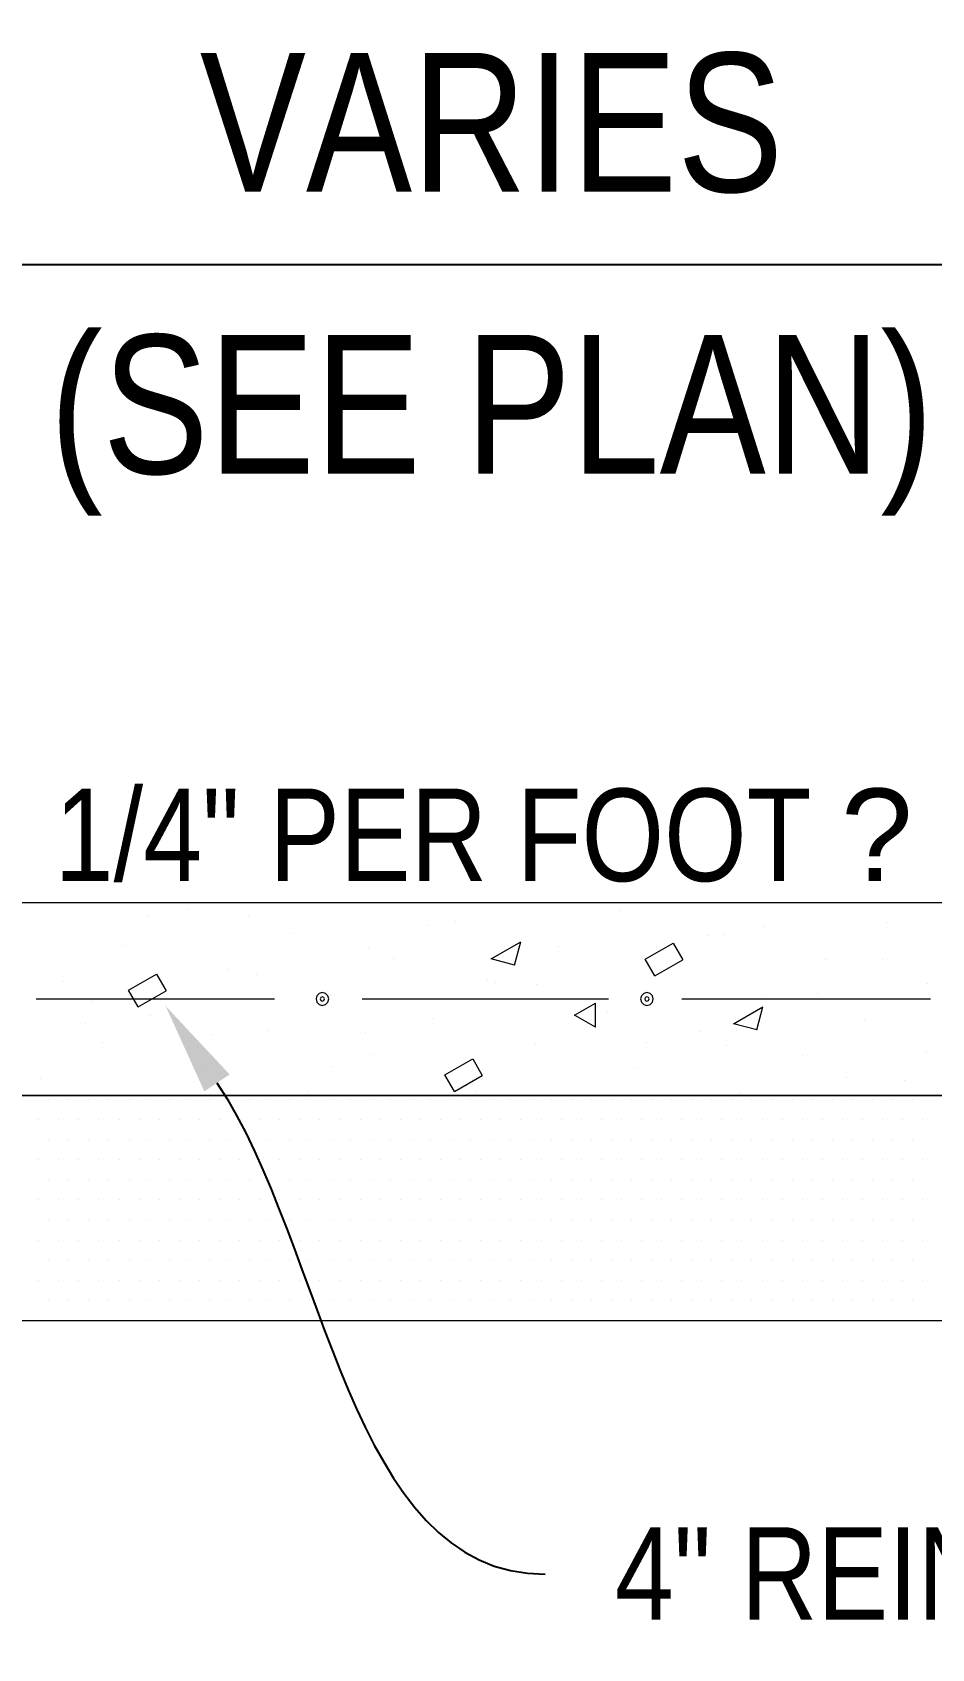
# Model space of a CAD drawing. Header units: inches. Extents: x -3859 to 7158, y 3705 to 4657.
# Drawn here: x 903.4 to 959.4, y 3923.6 to 4024.2 of the extents above; entities that cross this region are included whole.
import ezdxf
from ezdxf import colors
from ezdxf.entities.mleader import LeaderData, LeaderLine
from ezdxf.enums import TextEntityAlignment as Align
from ezdxf.math import Vec2, Vec3

# ---------------------------------------------------------------- set-up
doc = ezdxf.new("R2010")
doc.units = ezdxf.units.IN
doc.header["$MEASUREMENT"] = 0
doc.layers.get('0').update_dxf_attribs({"lineweight": 0})
doc.layers.get('DEFPOINTS').update_dxf_attribs({"lineweight": 0})
for name, color, linetype, lineweight in [('D6', 6, 'Continuous', 0), ('Dimension', 4, 'Continuous', 0), ('Linework', 3, 'Continuous', 0), ('Text', 7, 'Continuous', 0)]:
    doc.layers.add(name, color=color, linetype=linetype, lineweight=lineweight)
doc.styles.get("Standard").update_dxf_attribs({"font": 'ARIALN.TTF'})
doc.dimstyles.get("Standard").update_dxf_attribs({"dimtxt": 0.18, "dimasz": 0.18, "dimexe": 0.18, "dimexo": 0.0625, "dimgap": 0.09, "dimtad": 1, "dimdec": 4, "dimzin": 0, "dimdsep": 46, "dimlunit": 4, "dimtxsty": 'Standard', "dimcen": 0.09, "dimadec": 0, "dimazin": 0, "dimtfac": 1, "dimtdec": 4, "dimtofl": 0, "dimtmove": 0, "dimatfit": 3, "dimfxl": 1, "dimtolj": 1, "dimtzin": 0, "dimarcsym": 0})

# ---------------------------------------------------------------- blocks, each defined once
blk = doc.blocks.new('IP')
at = {"color": 0, "linetype": 'ByBlock', "lineweight": 0}
for points in [[(0.0289, 0), (0.0249, 0.0148), (0.0141, 0.0255), (-0.0007, 0.0296), (-0.0155, 0.0255), (-0.0262, 0.0148), (-0.0303, 0), (-0.0262, -0.0134), (-0.0155, -0.0242), (-0.0007, -0.0282), (0.0141, -0.0242), (0.0249, -0.0134), (0.0289, 0), (0.0289, 0)], [(0.0087, 0), (0.0061, 0.0081), (-0.0007, 0.0108), (-0.0074, 0.0081), (-0.0101, 0), (-0.0074, -0.0067), (-0.0007, -0.0094), (0.0061, -0.0067), (0.0087, 0), (0.0087, 0)]]:
    blk.add_lwpolyline(points, dxfattribs=at)
blk = doc.blocks.new('*X20')
at = {"color": 0}
for p, q in [((8.15625, -21.3125), (8.15625, -21.3125)), ((8.1875, -21.3125), (8.1875, -21.3125)), ((8.21875, -21.3125), (8.21875, -21.3125)), ((8.25, -21.3125), (8.25, -21.3125)), ((8.28125, -21.3125), (8.28125, -21.3125)), ((8.3125, -21.3125), (8.3125, -21.3125)), ((8.34375, -21.3125), (8.34375, -21.3125)), ((8.375, -21.3125), (8.375, -21.3125)), ((8.40625, -21.3125), (8.40625, -21.3125)), ((8.4375, -21.3125), (8.4375, -21.3125)), ((8.46875, -21.3125), (8.46875, -21.3125)), ((8.5, -21.3125), (8.5, -21.3125)), ((8.53125, -21.3125), (8.53125, -21.3125)), ((8.5625, -21.3125), (8.5625, -21.3125)), ((8.59375, -21.3125), (8.59375, -21.3125)), ((8.625, -21.3125), (8.625, -21.3125)), ((8.65625, -21.3125), (8.65625, -21.3125)), ((8.6875, -21.3125), (8.6875, -21.3125)), ((8.71875, -21.3125), (8.71875, -21.3125)), ((8.75, -21.3125), (8.75, -21.3125)), ((8.78125, -21.3125), (8.78125, -21.3125)), ((8.8125, -21.3125), (8.8125, -21.3125)), ((8.84375, -21.3125), (8.84375, -21.3125)), ((8.875, -21.3125), (8.875, -21.3125)), ((8.90625, -21.3125), (8.90625, -21.3125)), ((8.9375, -21.3125), (8.9375, -21.3125)), ((8.96875, -21.3125), (8.96875, -21.3125)), ((9, -21.3125), (9, -21.3125)), ((9.03125, -21.3125), (9.03125, -21.3125)), ((9.0625, -21.3125), (9.0625, -21.3125)), ((9.09375, -21.3125), (9.09375, -21.3125)), ((9.125, -21.3125), (9.125, -21.3125)), ((9.15625, -21.3125), (9.15625, -21.3125)), ((9.1875, -21.3125), (9.1875, -21.3125)), ((9.21875, -21.3125), (9.21875, -21.3125)), ((9.25, -21.3125), (9.25, -21.3125)), ((9.28125, -21.3125), (9.28125, -21.3125)), ((9.3125, -21.3125), (9.3125, -21.3125)), ((9.34375, -21.3125), (9.34375, -21.3125)), ((9.375, -21.3125), (9.375, -21.3125)), ((9.40625, -21.3125), (9.40625, -21.3125)), ((9.4375, -21.3125), (9.4375, -21.3125)), ((9.46875, -21.3125), (9.46875, -21.3125)), ((9.5, -21.3125), (9.5, -21.3125)), ((8.140625, -21.34375), (8.140625, -21.34375)), ((8.171875, -21.34375), (8.171875, -21.34375)), ((8.203125, -21.34375), (8.203125, -21.34375)), ((8.234375, -21.34375), (8.234375, -21.34375)), ((8.265625, -21.34375), (8.265625, -21.34375)), ((8.296875, -21.34375), (8.296875, -21.34375)), ((8.328125, -21.34375), (8.328125, -21.34375)), ((8.359375, -21.34375), (8.359375, -21.34375)), ((8.390625, -21.34375), (8.390625, -21.34375)), ((8.421875, -21.34375), (8.421875, -21.34375)), ((8.453125, -21.34375), (8.453125, -21.34375)), ((8.484375, -21.34375), (8.484375, -21.34375)), ((8.515625, -21.34375), (8.515625, -21.34375)), ((8.546875, -21.34375), (8.546875, -21.34375)), ((8.578125, -21.34375), (8.578125, -21.34375)), ((8.609375, -21.34375), (8.609375, -21.34375)), ((8.640625, -21.34375), (8.640625, -21.34375)), ((8.671875, -21.34375), (8.671875, -21.34375)), ((8.703125, -21.34375), (8.703125, -21.34375)), ((8.734375, -21.34375), (8.734375, -21.34375)), ((8.765625, -21.34375), (8.765625, -21.34375)), ((8.796875, -21.34375), (8.796875, -21.34375)), ((8.828125, -21.34375), (8.828125, -21.34375)), ((8.859375, -21.34375), (8.859375, -21.34375)), ((8.890625, -21.34375), (8.890625, -21.34375)), ((8.921875, -21.34375), (8.921875, -21.34375)), ((8.953125, -21.34375), (8.953125, -21.34375)), ((8.984375, -21.34375), (8.984375, -21.34375)), ((9.015625, -21.34375), (9.015625, -21.34375)), ((9.046875, -21.34375), (9.046875, -21.34375)), ((9.078125, -21.34375), (9.078125, -21.34375)), ((9.109375, -21.34375), (9.109375, -21.34375)), ((9.140625, -21.34375), (9.140625, -21.34375)), ((9.171875, -21.34375), (9.171875, -21.34375)), ((9.203125, -21.34375), (9.203125, -21.34375)), ((9.234375, -21.34375), (9.234375, -21.34375)), ((9.265625, -21.34375), (9.265625, -21.34375)), ((9.296875, -21.34375), (9.296875, -21.34375)), ((9.328125, -21.34375), (9.328125, -21.34375)), ((9.359375, -21.34375), (9.359375, -21.34375)), ((9.390625, -21.34375), (9.390625, -21.34375)), ((9.421875, -21.34375), (9.421875, -21.34375)), ((9.453125, -21.34375), (9.453125, -21.34375)), ((9.484375, -21.34375), (9.484375, -21.34375)), ((9.515625, -21.34375), (9.515625, -21.34375)), ((8.15625, -21.375), (8.15625, -21.375)), ((8.1875, -21.375), (8.1875, -21.375)), ((8.21875, -21.375), (8.21875, -21.375)), ((8.25, -21.375), (8.25, -21.375)), ((8.28125, -21.375), (8.28125, -21.375)), ((8.3125, -21.375), (8.3125, -21.375)), ((8.34375, -21.375), (8.34375, -21.375)), ((8.375, -21.375), (8.375, -21.375)), ((8.40625, -21.375), (8.40625, -21.375)), ((8.4375, -21.375), (8.4375, -21.375)), ((8.46875, -21.375), (8.46875, -21.375)), ((8.5, -21.375), (8.5, -21.375)), ((8.53125, -21.375), (8.53125, -21.375)), ((8.5625, -21.375), (8.5625, -21.375)), ((8.59375, -21.375), (8.59375, -21.375)), ((8.625, -21.375), (8.625, -21.375)), ((8.65625, -21.375), (8.65625, -21.375)), ((8.6875, -21.375), (8.6875, -21.375)), ((8.71875, -21.375), (8.71875, -21.375)), ((8.75, -21.375), (8.75, -21.375)), ((8.78125, -21.375), (8.78125, -21.375)), ((8.8125, -21.375), (8.8125, -21.375)), ((8.84375, -21.375), (8.84375, -21.375)), ((8.875, -21.375), (8.875, -21.375)), ((8.90625, -21.375), (8.90625, -21.375)), ((8.9375, -21.375), (8.9375, -21.375)), ((8.96875, -21.375), (8.96875, -21.375)), ((9, -21.375), (9, -21.375)), ((9.03125, -21.375), (9.03125, -21.375)), ((9.0625, -21.375), (9.0625, -21.375)), ((9.09375, -21.375), (9.09375, -21.375)), ((9.125, -21.375), (9.125, -21.375)), ((9.15625, -21.375), (9.15625, -21.375)), ((9.1875, -21.375), (9.1875, -21.375)), ((9.21875, -21.375), (9.21875, -21.375)), ((9.25, -21.375), (9.25, -21.375)), ((9.28125, -21.375), (9.28125, -21.375)), ((9.3125, -21.375), (9.3125, -21.375)), ((9.34375, -21.375), (9.34375, -21.375)), ((9.375, -21.375), (9.375, -21.375)), ((9.40625, -21.375), (9.40625, -21.375)), ((9.4375, -21.375), (9.4375, -21.375)), ((9.46875, -21.375), (9.46875, -21.375)), ((9.5, -21.375), (9.5, -21.375)), ((8.140625, -21.40625), (8.140625, -21.40625)), ((8.171875, -21.40625), (8.171875, -21.40625)), ((8.203125, -21.40625), (8.203125, -21.40625)), ((8.234375, -21.40625), (8.234375, -21.40625)), ((8.265625, -21.40625), (8.265625, -21.40625)), ((8.296875, -21.40625), (8.296875, -21.40625)), ((8.328125, -21.40625), (8.328125, -21.40625)), ((8.359375, -21.40625), (8.359375, -21.40625)), ((8.390625, -21.40625), (8.390625, -21.40625)), ((8.421875, -21.40625), (8.421875, -21.40625)), ((8.453125, -21.40625), (8.453125, -21.40625)), ((8.484375, -21.40625), (8.484375, -21.40625)), ((8.515625, -21.40625), (8.515625, -21.40625)), ((8.546875, -21.40625), (8.546875, -21.40625)), ((8.578125, -21.40625), (8.578125, -21.40625)), ((8.609375, -21.40625), (8.609375, -21.40625)), ((8.640625, -21.40625), (8.640625, -21.40625)), ((8.671875, -21.40625), (8.671875, -21.40625)), ((8.703125, -21.40625), (8.703125, -21.40625)), ((8.734375, -21.40625), (8.734375, -21.40625)), ((8.765625, -21.40625), (8.765625, -21.40625)), ((8.796875, -21.40625), (8.796875, -21.40625)), ((8.828125, -21.40625), (8.828125, -21.40625)), ((8.859375, -21.40625), (8.859375, -21.40625)), ((8.890625, -21.40625), (8.890625, -21.40625)), ((8.921875, -21.40625), (8.921875, -21.40625)), ((8.953125, -21.40625), (8.953125, -21.40625)), ((8.984375, -21.40625), (8.984375, -21.40625)), ((9.015625, -21.40625), (9.015625, -21.40625)), ((9.046875, -21.40625), (9.046875, -21.40625)), ((9.078125, -21.40625), (9.078125, -21.40625)), ((9.109375, -21.40625), (9.109375, -21.40625)), ((9.140625, -21.40625), (9.140625, -21.40625)), ((9.171875, -21.40625), (9.171875, -21.40625)), ((9.203125, -21.40625), (9.203125, -21.40625)), ((9.234375, -21.40625), (9.234375, -21.40625)), ((9.265625, -21.40625), (9.265625, -21.40625)), ((9.296875, -21.40625), (9.296875, -21.40625)), ((9.328125, -21.40625), (9.328125, -21.40625)), ((9.359375, -21.40625), (9.359375, -21.40625)), ((9.390625, -21.40625), (9.390625, -21.40625)), ((9.421875, -21.40625), (9.421875, -21.40625)), ((9.453125, -21.40625), (9.453125, -21.40625)), ((9.484375, -21.40625), (9.484375, -21.40625)), ((9.515625, -21.40625), (9.515625, -21.40625)), ((8.15625, -21.4375), (8.15625, -21.4375)), ((8.1875, -21.4375), (8.1875, -21.4375)), ((8.21875, -21.4375), (8.21875, -21.4375)), ((8.25, -21.4375), (8.25, -21.4375)), ((8.28125, -21.4375), (8.28125, -21.4375)), ((8.3125, -21.4375), (8.3125, -21.4375)), ((8.34375, -21.4375), (8.34375, -21.4375)), ((8.375, -21.4375), (8.375, -21.4375)), ((8.40625, -21.4375), (8.40625, -21.4375)), ((8.4375, -21.4375), (8.4375, -21.4375)), ((8.46875, -21.4375), (8.46875, -21.4375)), ((8.5, -21.4375), (8.5, -21.4375)), ((8.53125, -21.4375), (8.53125, -21.4375)), ((8.5625, -21.4375), (8.5625, -21.4375)), ((8.59375, -21.4375), (8.59375, -21.4375)), ((8.625, -21.4375), (8.625, -21.4375)), ((8.65625, -21.4375), (8.65625, -21.4375)), ((8.6875, -21.4375), (8.6875, -21.4375)), ((8.71875, -21.4375), (8.71875, -21.4375)), ((8.75, -21.4375), (8.75, -21.4375)), ((8.78125, -21.4375), (8.78125, -21.4375)), ((8.8125, -21.4375), (8.8125, -21.4375)), ((8.84375, -21.4375), (8.84375, -21.4375)), ((8.875, -21.4375), (8.875, -21.4375)), ((8.90625, -21.4375), (8.90625, -21.4375)), ((8.9375, -21.4375), (8.9375, -21.4375)), ((8.96875, -21.4375), (8.96875, -21.4375)), ((9, -21.4375), (9, -21.4375)), ((9.03125, -21.4375), (9.03125, -21.4375)), ((9.0625, -21.4375), (9.0625, -21.4375)), ((9.09375, -21.4375), (9.09375, -21.4375)), ((9.125, -21.4375), (9.125, -21.4375)), ((9.15625, -21.4375), (9.15625, -21.4375)), ((9.1875, -21.4375), (9.1875, -21.4375)), ((9.21875, -21.4375), (9.21875, -21.4375)), ((9.25, -21.4375), (9.25, -21.4375)), ((9.28125, -21.4375), (9.28125, -21.4375)), ((9.3125, -21.4375), (9.3125, -21.4375)), ((9.34375, -21.4375), (9.34375, -21.4375)), ((9.375, -21.4375), (9.375, -21.4375)), ((9.40625, -21.4375), (9.40625, -21.4375)), ((9.4375, -21.4375), (9.4375, -21.4375)), ((9.46875, -21.4375), (9.46875, -21.4375)), ((9.5, -21.4375), (9.5, -21.4375)), ((8.140625, -21.46875), (8.140625, -21.46875)), ((8.171875, -21.46875), (8.171875, -21.46875)), ((8.203125, -21.46875), (8.203125, -21.46875)), ((8.234375, -21.46875), (8.234375, -21.46875)), ((8.265625, -21.46875), (8.265625, -21.46875)), ((8.296875, -21.46875), (8.296875, -21.46875)), ((8.328125, -21.46875), (8.328125, -21.46875)), ((8.359375, -21.46875), (8.359375, -21.46875)), ((8.390625, -21.46875), (8.390625, -21.46875)), ((8.421875, -21.46875), (8.421875, -21.46875)), ((8.453125, -21.46875), (8.453125, -21.46875)), ((8.484375, -21.46875), (8.484375, -21.46875)), ((8.515625, -21.46875), (8.515625, -21.46875)), ((8.546875, -21.46875), (8.546875, -21.46875)), ((8.578125, -21.46875), (8.578125, -21.46875)), ((8.609375, -21.46875), (8.609375, -21.46875)), ((8.640625, -21.46875), (8.640625, -21.46875)), ((8.671875, -21.46875), (8.671875, -21.46875)), ((8.703125, -21.46875), (8.703125, -21.46875)), ((8.734375, -21.46875), (8.734375, -21.46875)), ((8.765625, -21.46875), (8.765625, -21.46875)), ((8.796875, -21.46875), (8.796875, -21.46875)), ((8.828125, -21.46875), (8.828125, -21.46875)), ((8.859375, -21.46875), (8.859375, -21.46875)), ((8.890625, -21.46875), (8.890625, -21.46875)), ((8.921875, -21.46875), (8.921875, -21.46875)), ((8.953125, -21.46875), (8.953125, -21.46875)), ((8.984375, -21.46875), (8.984375, -21.46875)), ((9.015625, -21.46875), (9.015625, -21.46875)), ((9.046875, -21.46875), (9.046875, -21.46875)), ((9.078125, -21.46875), (9.078125, -21.46875)), ((9.109375, -21.46875), (9.109375, -21.46875)), ((9.140625, -21.46875), (9.140625, -21.46875)), ((9.171875, -21.46875), (9.171875, -21.46875)), ((9.203125, -21.46875), (9.203125, -21.46875)), ((9.234375, -21.46875), (9.234375, -21.46875)), ((9.265625, -21.46875), (9.265625, -21.46875)), ((9.296875, -21.46875), (9.296875, -21.46875)), ((9.328125, -21.46875), (9.328125, -21.46875)), ((9.359375, -21.46875), (9.359375, -21.46875)), ((9.390625, -21.46875), (9.390625, -21.46875)), ((9.421875, -21.46875), (9.421875, -21.46875)), ((9.453125, -21.46875), (9.453125, -21.46875)), ((9.484375, -21.46875), (9.484375, -21.46875)), ((9.515625, -21.46875), (9.515625, -21.46875)), ((8.15625, -21.5), (8.15625, -21.5)), ((8.1875, -21.5), (8.1875, -21.5)), ((8.21875, -21.5), (8.21875, -21.5)), ((8.25, -21.5), (8.25, -21.5)), ((8.28125, -21.5), (8.28125, -21.5)), ((8.3125, -21.5), (8.3125, -21.5)), ((8.34375, -21.5), (8.34375, -21.5)), ((8.375, -21.5), (8.375, -21.5)), ((8.40625, -21.5), (8.40625, -21.5)), ((8.4375, -21.5), (8.4375, -21.5)), ((8.46875, -21.5), (8.46875, -21.5)), ((8.5, -21.5), (8.5, -21.5)), ((8.53125, -21.5), (8.53125, -21.5)), ((8.5625, -21.5), (8.5625, -21.5)), ((8.59375, -21.5), (8.59375, -21.5)), ((8.625, -21.5), (8.625, -21.5)), ((8.65625, -21.5), (8.65625, -21.5)), ((8.6875, -21.5), (8.6875, -21.5)), ((8.71875, -21.5), (8.71875, -21.5)), ((8.75, -21.5), (8.75, -21.5)), ((8.78125, -21.5), (8.78125, -21.5)), ((8.8125, -21.5), (8.8125, -21.5)), ((8.84375, -21.5), (8.84375, -21.5)), ((8.875, -21.5), (8.875, -21.5)), ((8.90625, -21.5), (8.90625, -21.5)), ((8.9375, -21.5), (8.9375, -21.5)), ((8.96875, -21.5), (8.96875, -21.5)), ((9, -21.5), (9, -21.5)), ((9.03125, -21.5), (9.03125, -21.5)), ((9.0625, -21.5), (9.0625, -21.5)), ((9.09375, -21.5), (9.09375, -21.5)), ((9.125, -21.5), (9.125, -21.5)), ((9.15625, -21.5), (9.15625, -21.5)), ((9.1875, -21.5), (9.1875, -21.5)), ((9.21875, -21.5), (9.21875, -21.5)), ((9.25, -21.5), (9.25, -21.5)), ((9.28125, -21.5), (9.28125, -21.5)), ((9.3125, -21.5), (9.3125, -21.5)), ((9.34375, -21.5), (9.34375, -21.5)), ((9.375, -21.5), (9.375, -21.5)), ((9.40625, -21.5), (9.40625, -21.5)), ((9.4375, -21.5), (9.4375, -21.5)), ((9.46875, -21.5), (9.46875, -21.5)), ((9.5, -21.5), (9.5, -21.5)), ((8.140625, -21.53125), (8.140625, -21.53125)), ((8.171875, -21.53125), (8.171875, -21.53125)), ((8.203125, -21.53125), (8.203125, -21.53125)), ((8.234375, -21.53125), (8.234375, -21.53125)), ((8.265625, -21.53125), (8.265625, -21.53125)), ((8.296875, -21.53125), (8.296875, -21.53125)), ((8.328125, -21.53125), (8.328125, -21.53125)), ((8.359375, -21.53125), (8.359375, -21.53125)), ((8.390625, -21.53125), (8.390625, -21.53125)), ((8.421875, -21.53125), (8.421875, -21.53125)), ((8.453125, -21.53125), (8.453125, -21.53125)), ((8.484375, -21.53125), (8.484375, -21.53125)), ((8.515625, -21.53125), (8.515625, -21.53125)), ((8.546875, -21.53125), (8.546875, -21.53125)), ((8.578125, -21.53125), (8.578125, -21.53125)), ((8.609375, -21.53125), (8.609375, -21.53125)), ((8.640625, -21.53125), (8.640625, -21.53125)), ((8.671875, -21.53125), (8.671875, -21.53125)), ((8.703125, -21.53125), (8.703125, -21.53125)), ((8.734375, -21.53125), (8.734375, -21.53125)), ((8.765625, -21.53125), (8.765625, -21.53125)), ((8.796875, -21.53125), (8.796875, -21.53125)), ((8.828125, -21.53125), (8.828125, -21.53125)), ((8.859375, -21.53125), (8.859375, -21.53125)), ((8.890625, -21.53125), (8.890625, -21.53125)), ((8.921875, -21.53125), (8.921875, -21.53125)), ((8.953125, -21.53125), (8.953125, -21.53125)), ((8.984375, -21.53125), (8.984375, -21.53125)), ((9.015625, -21.53125), (9.015625, -21.53125)), ((9.046875, -21.53125), (9.046875, -21.53125)), ((9.078125, -21.53125), (9.078125, -21.53125)), ((9.109375, -21.53125), (9.109375, -21.53125)), ((9.140625, -21.53125), (9.140625, -21.53125)), ((9.171875, -21.53125), (9.171875, -21.53125)), ((9.203125, -21.53125), (9.203125, -21.53125)), ((9.234375, -21.53125), (9.234375, -21.53125)), ((9.265625, -21.53125), (9.265625, -21.53125)), ((9.296875, -21.53125), (9.296875, -21.53125)), ((9.328125, -21.53125), (9.328125, -21.53125)), ((9.359375, -21.53125), (9.359375, -21.53125)), ((9.390625, -21.53125), (9.390625, -21.53125)), ((9.421875, -21.53125), (9.421875, -21.53125)), ((9.453125, -21.53125), (9.453125, -21.53125)), ((9.484375, -21.53125), (9.484375, -21.53125)), ((9.515625, -21.53125), (9.515625, -21.53125)), ((8.15625, -21.5625), (8.15625, -21.5625)), ((8.1875, -21.5625), (8.1875, -21.5625)), ((8.21875, -21.5625), (8.21875, -21.5625)), ((8.25, -21.5625), (8.25, -21.5625)), ((8.28125, -21.5625), (8.28125, -21.5625)), ((8.3125, -21.5625), (8.3125, -21.5625)), ((8.34375, -21.5625), (8.34375, -21.5625)), ((8.375, -21.5625), (8.375, -21.5625)), ((8.40625, -21.5625), (8.40625, -21.5625)), ((8.4375, -21.5625), (8.4375, -21.5625)), ((8.46875, -21.5625), (8.46875, -21.5625)), ((8.5, -21.5625), (8.5, -21.5625)), ((8.53125, -21.5625), (8.53125, -21.5625)), ((8.5625, -21.5625), (8.5625, -21.5625)), ((8.59375, -21.5625), (8.59375, -21.5625)), ((8.625, -21.5625), (8.625, -21.5625)), ((8.65625, -21.5625), (8.65625, -21.5625)), ((8.6875, -21.5625), (8.6875, -21.5625)), ((8.71875, -21.5625), (8.71875, -21.5625)), ((8.75, -21.5625), (8.75, -21.5625)), ((8.78125, -21.5625), (8.78125, -21.5625)), ((8.8125, -21.5625), (8.8125, -21.5625)), ((8.84375, -21.5625), (8.84375, -21.5625)), ((8.875, -21.5625), (8.875, -21.5625)), ((8.90625, -21.5625), (8.90625, -21.5625)), ((8.9375, -21.5625), (8.9375, -21.5625)), ((8.96875, -21.5625), (8.96875, -21.5625)), ((9, -21.5625), (9, -21.5625)), ((9.03125, -21.5625), (9.03125, -21.5625)), ((9.0625, -21.5625), (9.0625, -21.5625)), ((9.09375, -21.5625), (9.09375, -21.5625)), ((9.125, -21.5625), (9.125, -21.5625)), ((9.15625, -21.5625), (9.15625, -21.5625)), ((9.1875, -21.5625), (9.1875, -21.5625)), ((9.21875, -21.5625), (9.21875, -21.5625)), ((9.25, -21.5625), (9.25, -21.5625)), ((9.28125, -21.5625), (9.28125, -21.5625)), ((9.3125, -21.5625), (9.3125, -21.5625)), ((9.34375, -21.5625), (9.34375, -21.5625)), ((9.375, -21.5625), (9.375, -21.5625)), ((9.40625, -21.5625), (9.40625, -21.5625)), ((9.4375, -21.5625), (9.4375, -21.5625)), ((9.46875, -21.5625), (9.46875, -21.5625)), ((9.5, -21.5625), (9.5, -21.5625)), ((8.140625, -21.59375), (8.140625, -21.59375)), ((8.171875, -21.59375), (8.171875, -21.59375)), ((8.203125, -21.59375), (8.203125, -21.59375)), ((8.234375, -21.59375), (8.234375, -21.59375)), ((8.265625, -21.59375), (8.265625, -21.59375)), ((8.296875, -21.59375), (8.296875, -21.59375)), ((8.328125, -21.59375), (8.328125, -21.59375)), ((8.359375, -21.59375), (8.359375, -21.59375)), ((8.390625, -21.59375), (8.390625, -21.59375)), ((8.421875, -21.59375), (8.421875, -21.59375)), ((8.453125, -21.59375), (8.453125, -21.59375)), ((8.484375, -21.59375), (8.484375, -21.59375)), ((8.515625, -21.59375), (8.515625, -21.59375)), ((8.546875, -21.59375), (8.546875, -21.59375)), ((8.578125, -21.59375), (8.578125, -21.59375)), ((8.609375, -21.59375), (8.609375, -21.59375)), ((8.640625, -21.59375), (8.640625, -21.59375)), ((8.671875, -21.59375), (8.671875, -21.59375)), ((8.703125, -21.59375), (8.703125, -21.59375)), ((8.734375, -21.59375), (8.734375, -21.59375)), ((8.765625, -21.59375), (8.765625, -21.59375)), ((8.796875, -21.59375), (8.796875, -21.59375)), ((8.828125, -21.59375), (8.828125, -21.59375)), ((8.859375, -21.59375), (8.859375, -21.59375)), ((8.890625, -21.59375), (8.890625, -21.59375)), ((8.921875, -21.59375), (8.921875, -21.59375)), ((8.953125, -21.59375), (8.953125, -21.59375)), ((8.984375, -21.59375), (8.984375, -21.59375)), ((9.015625, -21.59375), (9.015625, -21.59375)), ((9.046875, -21.59375), (9.046875, -21.59375)), ((9.078125, -21.59375), (9.078125, -21.59375)), ((9.109375, -21.59375), (9.109375, -21.59375)), ((9.140625, -21.59375), (9.140625, -21.59375)), ((9.171875, -21.59375), (9.171875, -21.59375)), ((9.203125, -21.59375), (9.203125, -21.59375)), ((9.234375, -21.59375), (9.234375, -21.59375)), ((9.265625, -21.59375), (9.265625, -21.59375)), ((9.296875, -21.59375), (9.296875, -21.59375)), ((9.328125, -21.59375), (9.328125, -21.59375)), ((9.359375, -21.59375), (9.359375, -21.59375)), ((9.390625, -21.59375), (9.390625, -21.59375)), ((9.421875, -21.59375), (9.421875, -21.59375)), ((9.453125, -21.59375), (9.453125, -21.59375)), ((9.484375, -21.59375), (9.484375, -21.59375)), ((9.515625, -21.59375), (9.515625, -21.59375)), ((8.15625, -21.625), (8.15625, -21.625)), ((8.1875, -21.625), (8.1875, -21.625)), ((8.21875, -21.625), (8.21875, -21.625)), ((8.25, -21.625), (8.25, -21.625)), ((8.28125, -21.625), (8.28125, -21.625)), ((8.3125, -21.625), (8.3125, -21.625)), ((8.34375, -21.625), (8.34375, -21.625)), ((8.375, -21.625), (8.375, -21.625)), ((8.40625, -21.625), (8.40625, -21.625)), ((8.4375, -21.625), (8.4375, -21.625)), ((8.46875, -21.625), (8.46875, -21.625)), ((8.5, -21.625), (8.5, -21.625)), ((8.53125, -21.625), (8.53125, -21.625)), ((8.5625, -21.625), (8.5625, -21.625)), ((8.59375, -21.625), (8.59375, -21.625)), ((8.625, -21.625), (8.625, -21.625)), ((8.65625, -21.625), (8.65625, -21.625)), ((8.6875, -21.625), (8.6875, -21.625)), ((8.71875, -21.625), (8.71875, -21.625)), ((8.75, -21.625), (8.75, -21.625)), ((8.78125, -21.625), (8.78125, -21.625)), ((8.8125, -21.625), (8.8125, -21.625)), ((8.84375, -21.625), (8.84375, -21.625)), ((8.875, -21.625), (8.875, -21.625)), ((8.90625, -21.625), (8.90625, -21.625)), ((8.9375, -21.625), (8.9375, -21.625)), ((8.96875, -21.625), (8.96875, -21.625)), ((9, -21.625), (9, -21.625)), ((9.03125, -21.625), (9.03125, -21.625)), ((9.0625, -21.625), (9.0625, -21.625)), ((9.09375, -21.625), (9.09375, -21.625)), ((9.125, -21.625), (9.125, -21.625)), ((9.15625, -21.625), (9.15625, -21.625)), ((9.1875, -21.625), (9.1875, -21.625)), ((9.21875, -21.625), (9.21875, -21.625)), ((9.25, -21.625), (9.25, -21.625)), ((9.28125, -21.625), (9.28125, -21.625)), ((9.3125, -21.625), (9.3125, -21.625)), ((9.34375, -21.625), (9.34375, -21.625)), ((9.375, -21.625), (9.375, -21.625)), ((9.40625, -21.625), (9.40625, -21.625)), ((9.4375, -21.625), (9.4375, -21.625)), ((9.46875, -21.625), (9.46875, -21.625)), ((9.5, -21.625), (9.5, -21.625))]:
    blk.add_line(p, q, dxfattribs=at)
blk = doc.blocks.new('*X19')
at = {"color": 0}
for p, q in [((8.3738, -21.0163), (8.3738, -21.0163)), ((9.0459, -21.0179), (9.0459, -21.0179)), ((8.3098, -21.027), (8.3098, -21.027)), ((8.4673, -21.0269), (8.4673, -21.0269)), ((8.7457, -21.042), (8.7457, -21.042)), ((8.7894, -21.0361), (8.7894, -21.0361)), ((9.2673, -21.044), (9.2673, -21.044)), ((9.4615, -21.0378), (9.4615, -21.0378)), ((8.5328, -21.0543), (8.5328, -21.0543)), ((8.8444, -21.0936), (8.8904, -21.0671)), ((8.8807, -21.1033), (8.8904, -21.0671)), ((9.0841, -21.094), (9.1274, -21.069)), ((9.1274, -21.069), (9.1424, -21.095)), ((9.1816, -21.0569), (9.1816, -21.0569)), ((9.205, -21.056), (9.205, -21.056)), ((8.2763, -21.0725), (8.2763, -21.0725)), ((8.6532, -21.0772), (8.6532, -21.0772)), ((8.6919, -21.0924), (8.6919, -21.0924)), ((8.8807, -21.1033), (8.8444, -21.0936)), ((8.9485, -21.0742), (8.9485, -21.0742)), ((9.0991, -21.12), (9.0841, -21.094)), ((9.0991, -21.12), (9.1424, -21.095)), ((9.3641, -21.094), (9.3641, -21.094)), ((9.4532, -21.0943), (9.4532, -21.0943)), ((8.2805, -21.1423), (8.3238, -21.1173)), ((8.3238, -21.1173), (8.3388, -21.1433)), ((8.4354, -21.1106), (8.4354, -21.1106)), ((8.4796, -21.1178), (8.4796, -21.1178)), ((9.1075, -21.1122), (9.1075, -21.1122)), ((8.1789, -21.1288), (8.1789, -21.1288)), ((8.2955, -21.1683), (8.2805, -21.1423)), ((8.2955, -21.1683), (8.3388, -21.1433)), ((8.8391, -21.1275), (8.8391, -21.1275)), ((8.851, -21.1304), (8.851, -21.1304)), ((8.9156, -21.1328), (8.9156, -21.1328)), ((9.5232, -21.1321), (9.5232, -21.1321)), ((8.2251, -21.1607), (8.2251, -21.1607)), ((8.338, -21.1668), (8.338, -21.1668)), ((8.5945, -21.1486), (8.5945, -21.1486)), ((8.9742, -21.1812), (9.0067, -21.1625)), ((9.0067, -21.2), (9.0067, -21.1625)), ((9.0101, -21.1685), (9.0101, -21.1685)), ((9.2211, -21.1946), (9.2671, -21.1681)), ((9.2574, -21.2043), (9.2671, -21.1681)), ((9.2666, -21.1503), (9.2666, -21.1503)), ((9.3515, -21.1478), (9.3515, -21.1478)), ((8.2136, -21.1937), (8.2136, -21.1937)), ((8.3138, -21.1812), (8.3138, -21.1812)), ((8.7536, -21.1867), (8.7536, -21.1867)), ((9.0067, -21.2), (8.9742, -21.1812)), ((9.0251, -21.1778), (9.0251, -21.1778)), ((9.2574, -21.2043), (9.2211, -21.1946)), ((9.4257, -21.1883), (9.4257, -21.1883)), ((8.411, -21.211), (8.411, -21.211)), ((8.4971, -21.2049), (8.4971, -21.2049)), ((8.6495, -21.2087), (8.6495, -21.2087)), ((9.1692, -21.2065), (9.1692, -21.2065)), ((8.2406, -21.2231), (8.2406, -21.2231)), ((8.6562, -21.2429), (8.6562, -21.2429)), ((8.9127, -21.2247), (8.9127, -21.2247)), ((9.0854, -21.2236), (9.0854, -21.2236)), ((9.211, -21.2281), (9.211, -21.2281)), ((9.3283, -21.2446), (9.3283, -21.2446)), ((9.5213, -21.2386), (9.5213, -21.2386)), ((8.3997, -21.2611), (8.3997, -21.2611)), ((8.597, -21.2613), (8.597, -21.2613)), ((8.7723, -21.274), (8.8156, -21.249)), ((8.8156, -21.249), (8.8306, -21.275)), ((9.0718, -21.2628), (9.0718, -21.2628)), ((8.1431, -21.2793), (8.1431, -21.2793)), ((8.3834, -21.2845), (8.3834, -21.2845)), ((8.7873, -21.3), (8.7723, -21.274)), ((8.7873, -21.3), (8.8306, -21.275)), ((8.8153, -21.281), (8.8153, -21.281)), ((9.3969, -21.2784), (9.3969, -21.2784)), ((9.4874, -21.2826), (9.4874, -21.2826)), ((8.5587, -21.2992), (8.5587, -21.2992)), ((8.8193, -21.2995), (8.8193, -21.2995)), ((9.2309, -21.3008), (9.2309, -21.3008))]:
    blk.add_line(p, q, dxfattribs=at)
blk = doc.blocks.new('*D23')
at = {"layer": 'DEFPOINTS', "color": 0, "transparency": 16777216}
for p in [(1001.98, 4009.73), (861.98, 3970.03), (1001.98, 3970.03)]:
    blk.add_point(p, dxfattribs=at)
at = {"layer": 'Dimension', "color": 0, "lineweight": -2, "transparency": 16777216}
for p, q in [((861.98, 3973.03), (861.98, 4018.37)), ((1001.98, 3973.03), (1001.98, 4018.37)), ((870.62, 4009.73), (993.34, 4009.73))]:
    blk.add_line(p, q, dxfattribs=at)
at = {"layer": 'Dimension', "color": 0, "transparency": 16777216}
for points in [[(870.62, 4011.17), (870.62, 4008.29), (861.98, 4009.73)], [(993.34, 4011.17), (993.34, 4008.29), (1001.98, 4009.73)]]:
    blk.add_solid(points, dxfattribs=at)
at = {"layer": 'Dimension', "color": 0, "transparency": 16777216, "char_height": 8.64, "attachment_point": 5}
for s, insert in [('\\A1;VARIES', (931.98, 4018.52)), ('\\A1;(SEE PLAN)', (931.98, 3999.74))]:
    blk.add_mtext(s, dxfattribs=dict(at, insert=insert))

msp = doc.modelspace()

# ---------------------------------------------------------------- linework, layer by layer
at = {"layer": 'DEFPOINTS'}
for points in [[(861.9751, 3970.02841), (861.9751, 3958.02841), (1001.9751, 3958.02841), (1001.9751, 3970.02841)], [(1001.9751, 3958.02841), (861.9751, 3958.02841), (849.38128, 3956.62224), (861.9751, 3944.02841), (1001.9751, 3944.02841), (1014.56892, 3956.62224)]]:
    msp.add_lwpolyline(points, close=True, dxfattribs=at)
at = {"layer": 'Linework'}
for p, q in [((1001.9751, 3970.02841), (861.9751, 3970.02841)), ((918.46596, 3964.02841), (903.64237, 3964.02841)), ((939.26079, 3964.02841), (923.91915, 3964.02841)), ((959.28309, 3964.02841), (943.8233, 3964.02841)), ((861.9751, 3958.02841), (1001.9751, 3958.02841)), ((861.9751, 3944.02841), (1001.9751, 3944.02841))]:
    msp.add_line(p, q, dxfattribs=at)

# ---------------------------------------------------------------- block references
at = {"layer": 'D6', "xscale": 40, "yscale": 40, "zscale": 40}
for name in ['*X19', '*X20']:
    msp.add_blockref(name, (578.17937, 4810.27783), dxfattribs=at)
at = {"layer": 'Text', "xscale": 13.64524969549382, "yscale": 13.64524969549382, "zscale": 13.64524969549382, "rotation": 270}
for p in [(921.44337, 3964.02841), (941.63537, 3964.02841)]:
    msp.add_blockref('IP', p, dxfattribs=at)

# ---------------------------------------------------------------- texts
at = {"layer": 'Text'}
msp.add_text('1/4" PER FOOT %%151', height=5.76, dxfattribs=at).set_placement((931.49118, 3971.36824), align=Align.CENTER)

# ---------------------------------------------------------------- dimensions: what is measured, and where the dimension line sits
at = {"layer": 'Dimension'}
dim = msp.add_linear_dim(base=(1001.9751, 4009.72516), p1=(861.9751, 3970.02841), p2=(1001.9751, 3970.02841), text='VARIES\\X(SEE PLAN)', dimstyle='Standard', dxfattribs=at)
dim.commit()
dim.dimension.update_dxf_attribs({"geometry": '*D23', "text_midpoint": (931.9751, 4009.72516)})

# ---------------------------------------------------------------- leaders
ml = msp.add_multileader_mtext('Standard', dxfattribs=at)
ml.set_content('4" REINFORCED CONCRETE SIDEWALK WITH 6" X 6" SQ.,10 GA. X .01 GA. WIRE MESH', color=256)
ml.set_leader_properties()
ml.build(insert=Vec2(0, 0))
ml.multileader.update_dxf_attribs({"leader_type": 2, "dogleg_length": 0.12, "arrow_head_size": 5.76, "scale": 48})
ctx = ml.context
ctx.base_point, ctx.scale, ctx.char_height, ctx.arrow_head_size, ctx.landing_gap_size, ctx.plane_origin = Vec3(935.32157, 3928.23986), 48, 5.76, 5.76, 4.32, Vec3(904.34869, 3932.63353)
notes = []
notes.append((ctx, [(0, (1, 1, 0), (929.56157, 3928.23986), (1, 0), 5.76, [(0, [(911.69895, 3963.60496)], 0, [])])]))
ctx.mtext.insert, ctx.mtext.width, ctx.mtext.line_spacing_factor, ctx.mtext.flow_direction = Vec3(939.64157, 3931.16897), 129.5448175, 1.028571, 5
for ctx, leaders in notes:
    for number, flags, end, landing, length, lines in leaders:
        leader = LeaderData()
        leader.index, (leader.has_last_leader_line, leader.has_dogleg_vector, leader.attachment_direction) = number, flags
        leader.last_leader_point, leader.dogleg_vector, leader.dogleg_length = Vec3(end), Vec3(landing), length
        for number, points, colour, breaks in lines:
            line = LeaderLine()
            line.index, line.vertices, line.color, line.breaks = number, Vec3.list(points), colors.encode_raw_color(colour), breaks
            leader.lines.append(line)
        ctx.leaders.append(leader)

doc.saveas('drawing.dxf')
